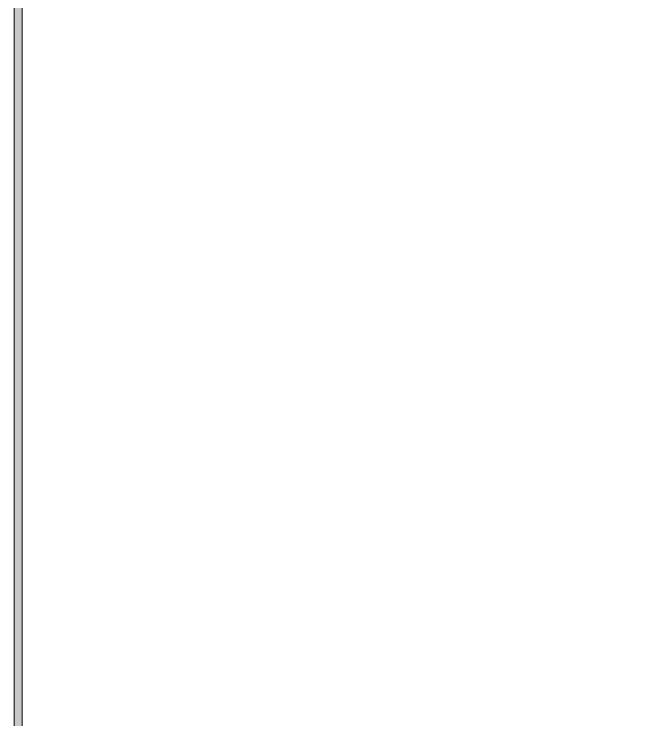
# Model space of a CAD drawing. Header units: inches. Extents: x -24 to 76, y -57 to 19.
# Drawn here: x -20.77 to -10.84, y -42.2 to -31.06 of the extents above; entities that cross this region are included whole.
import ezdxf

# ---------------------------------------------------------------- set-up
doc = ezdxf.new("R2010")
doc.units = ezdxf.units.IN
doc.header["$MEASUREMENT"] = 0
doc.layers.add('G-ANNO-TTLB', color=7, linetype='Continuous', lineweight=0)

msp = doc.modelspace()

# ---------------------------------------------------------------- hatches: boundary and pattern name
at = {"layer": 'G-ANNO-TTLB', "true_color": 0xff00ff, "transparency": 33554687}
h = msp.add_hatch(color=6, dxfattribs=at)
edge = h.paths.add_edge_path()
edge.add_spline(control_points=[(19.916, -54.052), (19.916, -54.052), (-20.772, -54.052), (-20.772, -54.052), (-20.772, -54.052), (-20.772, -19.927), (-20.772, -19.927), (-20.772, -19.927), (19.916, -19.927), (19.916, -19.927), (19.916, -19.927), (19.916, -54.052), (19.916, -54.052)], knot_values=[0, 0, 0, 0, 1, 1, 1, 2, 2, 2, 3, 3, 3, 4, 4, 4, 4], degree=3, periodic=0)
edge = h.paths.add_edge_path()
edge.add_spline(control_points=[(-20.647, -20.052), (-20.647, -20.052), (-20.647, -53.927), (-20.647, -53.927), (-20.647, -53.927), (19.791, -53.927), (19.791, -53.927), (19.791, -53.927), (19.791, -20.052), (19.791, -20.052), (19.791, -20.052), (-20.647, -20.052), (-20.647, -20.052)], knot_values=[0, 0, 0, 0, 1, 1, 1, 2, 2, 2, 3, 3, 3, 4, 4, 4, 4], degree=3, periodic=0)
edge.add_line((-20.647, -20.052), (-20.647, -20.052))

# ---------------------------------------------------------------- linework, layer by layer
at = {"layer": 'G-ANNO-TTLB', "color": 6, "lineweight": 9, "true_color": 0xff00ff}
for p, q in [((-20.772, -19.927), (-20.772, -54.052)), ((-20.647, -20.052), (-20.647, -53.927)), ((-20.647, -53.927), (-20.647, -20.052))]:
    msp.add_line(p, q, dxfattribs=at)
at = {"layer": 'G-ANNO-TTLB'}
for points in [[(19.916, -54.052), (19.916, -54.052), (-20.772, -54.052), (-20.772, -54.052), (-20.772, -54.052), (-20.772, -19.927), (-20.772, -19.927), (-20.772, -19.927), (19.916, -19.927), (19.916, -19.927), (19.916, -19.927), (19.916, -54.052), (19.916, -54.052)], [(-20.647, -20.052), (-20.647, -20.052), (-20.647, -53.927), (-20.647, -53.927), (-20.647, -53.927), (19.791, -53.927), (19.791, -53.927), (19.791, -53.927), (19.791, -20.052), (19.791, -20.052), (19.791, -20.052), (-20.647, -20.052), (-20.647, -20.052)]]:
    msp.add_open_spline(points, degree=3, knots=[0, 0, 0, 0, 1, 1, 1, 2, 2, 2, 3, 3, 3, 4, 4, 4, 4], dxfattribs=at)

doc.saveas('drawing.dxf')
